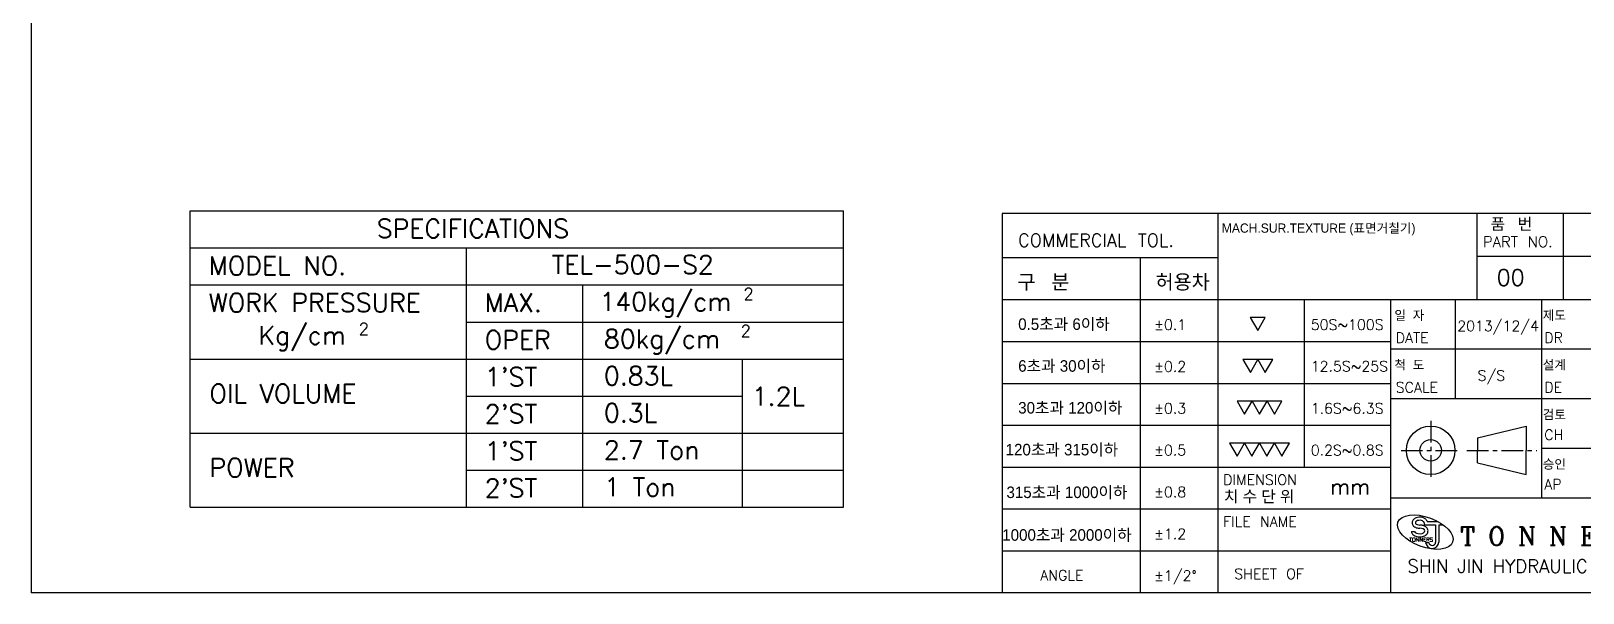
# Model space of a CAD drawing. Extents: x 2001 to 8872, y 8514 to 11880.
# Drawn here: x 5768 to 6440, y 8528 to 8771 of the extents above; entities that cross this region are included whole.
import ezdxf

# ---------------------------------------------------------------- set-up
doc = ezdxf.new("R2010")
doc.units = 0
doc.header["$LTSCALE"] = 15
doc.header["$MEASUREMENT"] = 0
doc.linetypes.add('CENTER', pattern=[2, 1.25, -0.25, 0.25, -0.25])
for name, color, linetype in [('1', 1, 'CENTER'), ('3', 3, 'Continuous'), ('4', 4, 'Continuous')]:
    doc.layers.add(name, color=color, linetype=linetype)
doc.styles.add('HSG', font='romans.shx', dxfattribs={"bigfont": 'whgtxt.shx'})
doc.styles.add('ROMANC', font='romanc', dxfattribs={"height": 2})
doc.styles.add('ROMANS', font='txt.shx', dxfattribs={"bigfont": 'whgtxt.shx'})
doc.styles.get("Standard").update_dxf_attribs({"font": 'txt.shx'})

msp = doc.modelspace()

# ---------------------------------------------------------------- linework, layer by layer
at = {"color": 6}
for p, q in [((5767.81943, 9208.41861), (5767.81943, 8528.01861)), ((6393.80177, 8692.4308), (6393.80177, 8655.06439)), ((6431.16818, 8692.4308), (6431.16818, 8655.06439)), ((6730.09943, 8673.7476), (6393.80177, 8673.7476)), ((6730.09943, 8655.06439), (6281.70255, 8655.06439)), ((6319.06895, 8655.06439), (6319.06895, 8582.38673)), ((6421.82657, 8655.06439), (6421.82657, 8569.12166)), ((6356.43536, 8636.75485), (6281.70255, 8636.75485)), ((6505.90099, 8633.57871), (6356.43536, 8633.57871)), ((6356.43536, 8618.63215), (6281.70255, 8618.63215)), ((6505.90099, 8612.09303), (6356.43536, 8612.09303)), ((6356.43536, 8600.50944), (6281.70255, 8600.50944)), ((6505.90099, 8590.60734), (6421.82657, 8590.60734)), ((6356.43536, 8582.38673), (6281.70255, 8582.38673)), ((6505.90099, 8569.12166), (6356.43536, 8569.12166)), ((6356.43536, 8564.26402), (6281.70255, 8564.26402)), ((6356.43536, 8546.14132), (6281.70255, 8546.14132)), ((6730.09943, 8528.01861), (5767.81943, 8528.01861))]:
    msp.add_line(p, q, dxfattribs=at)
at = {"color": 5}
for p, q in [((5836.71564, 8693.55362), (6119.60426, 8693.55362)), ((5836.71564, 8581.17464), (5836.71564, 8693.55362)), ((6119.60426, 8581.17464), (6119.60426, 8693.55362)), ((6730.09943, 8692.4308), (6188.28653, 8692.4308)), ((6188.28653, 8692.4308), (6188.28653, 8528.01861)), ((6281.70255, 8692.4308), (6281.70255, 8528.01861)), ((5836.71564, 8677.49948), (6119.60426, 8677.49948)), ((5956.23596, 8677.49948), (5956.23596, 8565.12051)), ((6248.07278, 8673.1871), (6248.07278, 8528.01861)), ((5836.71564, 8661.44534), (6119.60426, 8661.44534)), ((6006.60189, 8661.44534), (6006.60189, 8565.12051)), ((6119.60426, 8645.3912), (6119.60426, 8661.44534)), ((6356.43536, 8655.06439), (6356.43536, 8528.01861)), ((6384.46017, 8655.06439), (6384.46017, 8612.09303)), ((5956.23596, 8645.3912), (6119.60426, 8645.3912)), ((5836.71564, 8629.33706), (6119.60426, 8629.33706)), ((6075.75628, 8629.33706), (6075.75628, 8597.22878)), ((5956.23596, 8613.28292), (6075.75628, 8613.28292)), ((5836.71564, 8597.22878), (6119.60426, 8597.22878)), ((5836.71564, 8597.22878), (6119.60426, 8597.22878)), ((6075.75628, 8597.22878), (6075.75628, 8565.12051)), ((5836.71564, 8565.12051), (5836.71564, 8581.17464)), ((5956.23596, 8581.17464), (6119.60426, 8581.17464)), ((5956.23596, 8581.17464), (6075.75628, 8581.17464)), ((6119.60426, 8565.12051), (6119.60426, 8581.17464)), ((5836.71564, 8565.12051), (6119.60426, 8565.12051)), ((5836.71564, 8565.12051), (6119.60426, 8565.12051))]:
    msp.add_line(p, q, dxfattribs=at)
for p, q in [((6394.131, 8595.25199), (6415.14961, 8600.31082)), ((6394.131, 8595.25199), (6394.131, 8589.80152)), ((6415.14961, 8600.31082), (6415.14961, 8589.80152)), ((6394.131, 8584.35106), (6394.131, 8589.80152)), ((6415.14961, 8579.29222), (6415.14961, 8589.80152)), ((6394.131, 8584.35106), (6415.14961, 8579.29222))]:
    msp.add_line(p, q)
for radius in [10.5093, 4.6708]:
    msp.add_circle((6373.83789, 8589.80152), radius)
at = {"layer": '1', "ltscale": 0.5}
for p, q in [((6373.83789, 8602.64622), (6373.83789, 8576.95682)), ((6360.99319, 8589.80152), (6386.68259, 8589.80152)), ((6389.4602, 8589.80152), (6419.82041, 8589.80152))]:
    msp.add_line(p, q, dxfattribs=at)
at = {"layer": '3'}
for p, q in [((6365.48089, 8554.69152), (6366.86903, 8554.69152)), ((6370.97054, 8558.4663), (6370.97054, 8557.57402)), ((6370.97054, 8557.57402), (6375.99591, 8557.57402)), ((6372.28266, 8558.94665), (6377.07429, 8558.94665)), ((6375.99591, 8557.57402), (6375.99591, 8550.02858)), ((6377.36854, 8557.57402), (6377.36854, 8550.02858)), ((6377.36854, 8557.57402), (6379.23686, 8557.57402)), ((6371.66885, 8549.84202), (6373.05402, 8549.84202))]:
    msp.add_line(p, q, dxfattribs=at)
for radius, start, end in [(2.85871, 185.98083333, 357.76871711), (1.48809, 191.54669265, 355.71064686)]:
    msp.add_arc((6374.512, 8550.13988), radius, start, end, dxfattribs=at)
msp.add_ellipse((6371.51334, 8554.37124), major_axis=(-11.82354, 4.30342), ratio=0.515151515, dxfattribs=at)
for centre, major_axis, ratio, start_param, end_param in [((6369.08319, 8554.8631), (2.2371, 0), 0.536875492, 3.284940222, 7.853981634), ((6369.08319, 8558.4663), (-1.88735, 0), 0.545454545, 3.141592654, 7.854486067)]:
    msp.add_ellipse(centre, major_axis=major_axis, ratio=ratio, start_param=start_param, end_param=end_param, dxfattribs=at)
for points, knots in [([(6372.28266, 8558.94665), (6372.2755, 8558.97499), (6372.26773, 8559.00304), (6372.18566, 8559.27464), (6372.0685, 8559.49136), (6371.7955, 8559.85757), (6371.63998, 8560.00884), (6371.31344, 8560.2642), (6371.14182, 8560.36869), (6370.61082, 8560.63256), (6370.23498, 8560.74333), (6369.46309, 8560.86997), (6369.06711, 8560.88438), (6368.28581, 8560.81799), (6367.90098, 8560.73791), (6367.26989, 8560.50178), (6367.01405, 8560.37323), (6366.5861, 8560.06421), (6366.40715, 8559.9006), (6366.1234, 8559.52969), (6366.01151, 8559.3344), (6365.86343, 8558.91236), (6365.82321, 8558.6898), (6365.82321, 8558.4663), (6365.82321, 8558.2674), (6365.85486, 8558.06905), (6365.96905, 8557.7024), (6366.05077, 8557.53427), (6366.24189, 8557.23629), (6366.35107, 8557.10596), (6366.69571, 8556.76576), (6366.94939, 8556.59999), (6367.47677, 8556.34052), (6367.75225, 8556.24723), (6368.31766, 8556.11616), (6368.60768, 8556.07884), (6368.96047, 8556.06538), (6369.02183, 8556.06419), (6369.08319, 8556.06416)], [3.279620211, 3.279620211, 3.279620211, 3.279620211, 3.304946859, 3.304946859, 3.527799079, 3.527799079, 3.750651299, 3.750651299, 3.973503518, 3.973503518, 4.420215614, 4.420215614, 4.86692771, 4.86692771, 5.313639805, 5.313639805, 5.636260602, 5.636260602, 5.887868575, 5.887868575, 6.094097634, 6.094097634, 6.283185307, 6.283185307, 6.283185307, 6.451457966, 6.451457966, 6.619730625, 6.619730625, 6.788003285, 6.788003285, 7.120051115, 7.120051115, 7.452098946, 7.452098946, 7.784146776, 7.784146776, 7.853987352, 7.853987352, 7.853987352, 7.853987352]), ([(6365.48089, 8554.69152), (6365.49376, 8554.54219), (6365.52304, 8554.39527), (6365.62616, 8554.06448), (6365.71189, 8553.88801), (6365.91334, 8553.57393), (6366.02885, 8553.43581), (6366.39532, 8553.07348), (6366.66766, 8552.89403), (6367.2397, 8552.60997), (6367.54117, 8552.50582), (6368.16356, 8552.3568), (6368.48455, 8552.31241), (6369.29887, 8552.27181), (6369.79471, 8552.31203), (6370.6222, 8552.50174), (6370.96388, 8552.62036), (6371.53151, 8552.91831), (6371.76692, 8553.07725), (6372.14773, 8553.44079), (6372.30184, 8553.62878), (6372.5495, 8554.07343), (6372.64127, 8554.33187), (6372.71159, 8554.87953), (6372.68802, 8555.16525), (6372.53901, 8555.68431), (6372.41689, 8555.91652), (6372.12804, 8556.31088), (6371.96172, 8556.47497), (6371.60934, 8556.75365), (6371.42265, 8556.86868), (6370.84461, 8557.15934), (6370.43178, 8557.28451), (6369.70239, 8557.41095), (6369.39279, 8557.4369), (6369.08319, 8557.43683)], [6.328961173, 6.328961173, 6.328961173, 6.328961173, 6.449006084, 6.449006084, 6.614826862, 6.614826862, 6.780647639, 6.780647639, 7.107559715, 7.107559715, 7.434471791, 7.434471791, 7.761383867, 7.761383867, 8.257555806, 8.257555806, 8.628092635, 8.628092635, 8.91247393, 8.91247393, 9.134214032, 9.134214032, 9.355954135, 9.355954135, 9.577694237, 9.577694237, 9.79943434, 9.79943434, 10.021174442, 10.021174442, 10.242914545, 10.242914545, 10.683239088, 10.683239088, 10.995567858, 10.995567858, 10.995567858, 10.995567858])]:
    msp.add_open_spline(points, degree=3, knots=knots, dxfattribs=at)
at = {"layer": '4', "color": 5}
for p, q in [((6281.70255, 8673.1871), (6188.28653, 8673.1871)), ((6281.70255, 8655.06439), (6188.28653, 8655.06439)), ((6281.70255, 8636.75485), (6188.28653, 8636.75485)), ((6281.70255, 8618.63215), (6188.28653, 8618.63215)), ((6281.70255, 8600.50944), (6188.28653, 8600.50944)), ((6281.70255, 8582.38673), (6188.28653, 8582.38673)), ((6281.70255, 8564.26402), (6188.28653, 8564.26402)), ((6281.70255, 8546.14132), (6188.28653, 8546.14132))]:
    msp.add_line(p, q, dxfattribs=at)
at = {"layer": '4'}
for points in [[(6298.95498, 8641.71829), (6302.19101, 8647.32325), (6295.71896, 8647.32325)], [(6295.75576, 8623.59559), (6298.99178, 8629.20055), (6292.51973, 8629.20055)], [(6302.22781, 8623.59559), (6305.46383, 8629.20055), (6298.99178, 8629.20055)], [(6293.26747, 8605.47288), (6296.50349, 8611.07784), (6290.03144, 8611.07784)], [(6299.73952, 8605.47288), (6302.97554, 8611.07784), (6296.50349, 8611.07784)], [(6306.21157, 8605.47288), (6309.4476, 8611.07784), (6302.97554, 8611.07784)], [(6289.99464, 8587.35017), (6293.23067, 8592.95513), (6286.75862, 8592.95513)], [(6296.46669, 8587.35017), (6299.70272, 8592.95513), (6293.23067, 8592.95513)], [(6302.93875, 8587.35017), (6306.17477, 8592.95513), (6299.70272, 8592.95513)], [(6309.4108, 8587.35017), (6312.64682, 8592.95513), (6306.17477, 8592.95513)]]:
    msp.add_lwpolyline(points, close=True, dxfattribs=at)

# ---------------------------------------------------------------- texts
at = {"style": 'HSG'}
for s, height, p in [('SPECIFICATIONS', 8.0270695, (5917.52553, 8681.85455)), ('MODEL NO.', 8.02707, (5844.74146, 8665.80041)), ('TEL-500-S2', 8.02707, (5993.24164, 8666.23768)), ('WORK PRESSURE', 8.0270695, (5844.74146, 8649.74627)), ('MAX.', 8.02707, (5964.26178, 8649.74627)), (' 140kg/cm', 8.02707, (6008.41983, 8650.18355)), ('2', 5.13732, (6076.30393, 8655.02842)), ('Kg/cm', 8.02707, (5866.25037, 8635.63624)), ('2', 5.13732, (5909.69418, 8639.87223)), ('OPER', 8.02707, (5964.26178, 8633.69213)), ('80kg/cm', 8.02707, (6015.87805, 8634.12941)), ('2', 5.13732, (6075.07872, 8638.97428)), ("1'ST", 8.02707, (5964.26178, 8617.63799)), ('0.83L', 8.02707, (6015.87805, 8618.07527)), ('OIL VOLUME ', 8.0270695, (5845.0798, 8610.37434)), ('1.2L', 8.02707, (6079.89355, 8609.19076)), ("2'ST", 8.02707, (5964.26178, 8601.58385)), ('0.3L', 8.02707, (6015.87805, 8602.02113)), ("1'ST", 8.02707, (5964.26178, 8585.52971)), ('2.7 Ton', 8.02707, (6015.87805, 8585.96699)), ('POWER', 8.02707, (5845.0798, 8578.26606)), ("2'ST", 8.02707, (5964.26178, 8569.47557)), ('1 Ton', 8.02707, (6015.87805, 8569.91285))]:
    msp.add_text(s, height=height, dxfattribs=at).set_placement(p)
for s, height, p in [('COMMERCIAL TOL.', 5.6049611, (6195.20513, 8678.02521)), ('PART NO.', 4.670801, (6396.49063, 8677.81912)), ('00', 7.006201, (6402.45002, 8661.11204)), ('%%P0.1', 4.483969, (6254.13485, 8642.00501)), ('50S~100S', 4.483969, (6321.9318, 8642.00501)), ('2013/12/4', 4.483969, (6385.35185, 8641.46568)), ('DATE', 4.483969, (6358.72713, 8636.34271)), ('DR', 4.483969, (6423.05225, 8636.34271)), ('%%P0.2', 4.483969, (6254.13485, 8623.8823)), ('12.5S~25S', 4.483969, (6321.9318, 8623.97572)), ('S/S', 4.483969, (6394.15256, 8619.98)), ('SCALE', 4.483969, (6358.72713, 8614.85703)), ('DE', 4.483969, (6423.05225, 8614.85703)), ('%%P0.3', 4.483969, (6254.13485, 8605.75959)), ('1.6S~6.3S', 4.483969, (6321.9318, 8605.75959)), ('CH', 4.483969, (6423.05225, 8594.3055)), ('%%P0.5', 4.483969, (6254.13485, 8587.63689)), ('0.2S~0.8S', 4.483969, (6321.9318, 8587.63689)), ('DIMENSION', 4.483969, (6283.99431, 8574.84166)), ('mm', 6.725953, (6330.36766, 8570.70448)), ('AP', 4.483969, (6423.05225, 8572.81982)), ('%%P0.8', 4.483969, (6254.13485, 8569.51418)), ('FILE NAME', 4.483969, (6283.99431, 8556.71895)), ('%%P1.2', 4.483969, (6254.13485, 8551.39147)), ('ANGLE', 4.483969, (6204.82775, 8533.45005)), ('%%P1/2%%D', 4.483969, (6254.13485, 8533.26877)), ('SHEET OF', 4.483969, (6288.8053, 8534.01661))]:
    msp.add_text(s, height=height).set_placement(p)
at = {"linetype": 'Continuous', "style": 'ROMANC'}
msp.add_text('T O N N E R S', height=8.0039234, dxfattribs=at).set_placement((6386.61091, 8548.65829))
at = {"layer": '3'}
for s, height, style, p in [('TONNERS', 1.702158, 'ROMANS', (6364.56151, 8550.25601)), ('SHIN JIN HYDRAULIC MACHINERY', 5.7311719, 'HSG', (6363.78487, 8536.77131))]:
    msp.add_text(s, height=height, dxfattribs=dict(at, style=style)).set_placement(p)
at = {"layer": '3', "color": 7, "attachment_point": 4}
for s, insert, char_height in [('\\f굴림|b0|i0|c129|p2;MACH.SUR.TEXTURE (표면거칠기)', (6283.403, 8685.4761), 4.0014), ('\\f굴림|b0|i0|c129|p2;품   번', (6399.77192, 8687.63076), 5.00175), ('\\f굴림|b0|i0|c129|p2;구   분', (6194.91832, 8662.42452), 6.2521875), ('\\f굴림|b0|i0|c129|p2;허용차', (6254.70457, 8662.42452), 6.2521875), ('\\f굴림|b0|i0|c129|p2;일  자', (6358.13581, 8648.1097), 4.0014), ('\\f굴림|b0|i0|c129|p2;제도', (6422.36789, 8648.1097), 4.0014), ('\\f굴림|b0|i0|c129|p2;0.5초과 6이하', (6195.24177, 8644.21512), 5.00175), ('\\f굴림|b0|i0|c129|p2;6초과 30이하', (6195.24177, 8626.09241), 5.00175), ('\\f굴림|b0|i0|c129|p2;척  도', (6358.13581, 8626.62401), 4.0014), ('\\f굴림|b0|i0|c129|p2;설계', (6422.36789, 8626.62401), 4.0014), ('\\f굴림|b0|i0|c129|p2;30초과 120이하', (6195.24177, 8607.9697), 5.00175), ('\\f굴림|b0|i0|c129|p2;검토', (6422.36789, 8605.13833), 4.0014), ('\\f굴림|b0|i0|c129|p2;120초과 315이하', (6189.80389, 8589.84699), 5.00175), ('\\f굴림|b0|i0|c129|p2;승인', (6422.36789, 8583.65264), 4.0014), ('\\f굴림|b0|i0|c129|p2;315초과 1000이하', (6190.16641, 8571.36207), 5.00175), ('\\f굴림|b0|i0|c129|p2;치 수 단 위', (6284.30748, 8569.551), 5.00175), ('\\f굴림|b0|i0|c129|p2;1000초과 2000이하', (6188.34848, 8552.87715), 5.00175)]:
    msp.add_mtext(s, dxfattribs=dict(at, insert=insert, char_height=char_height))

doc.saveas('drawing.dxf')
